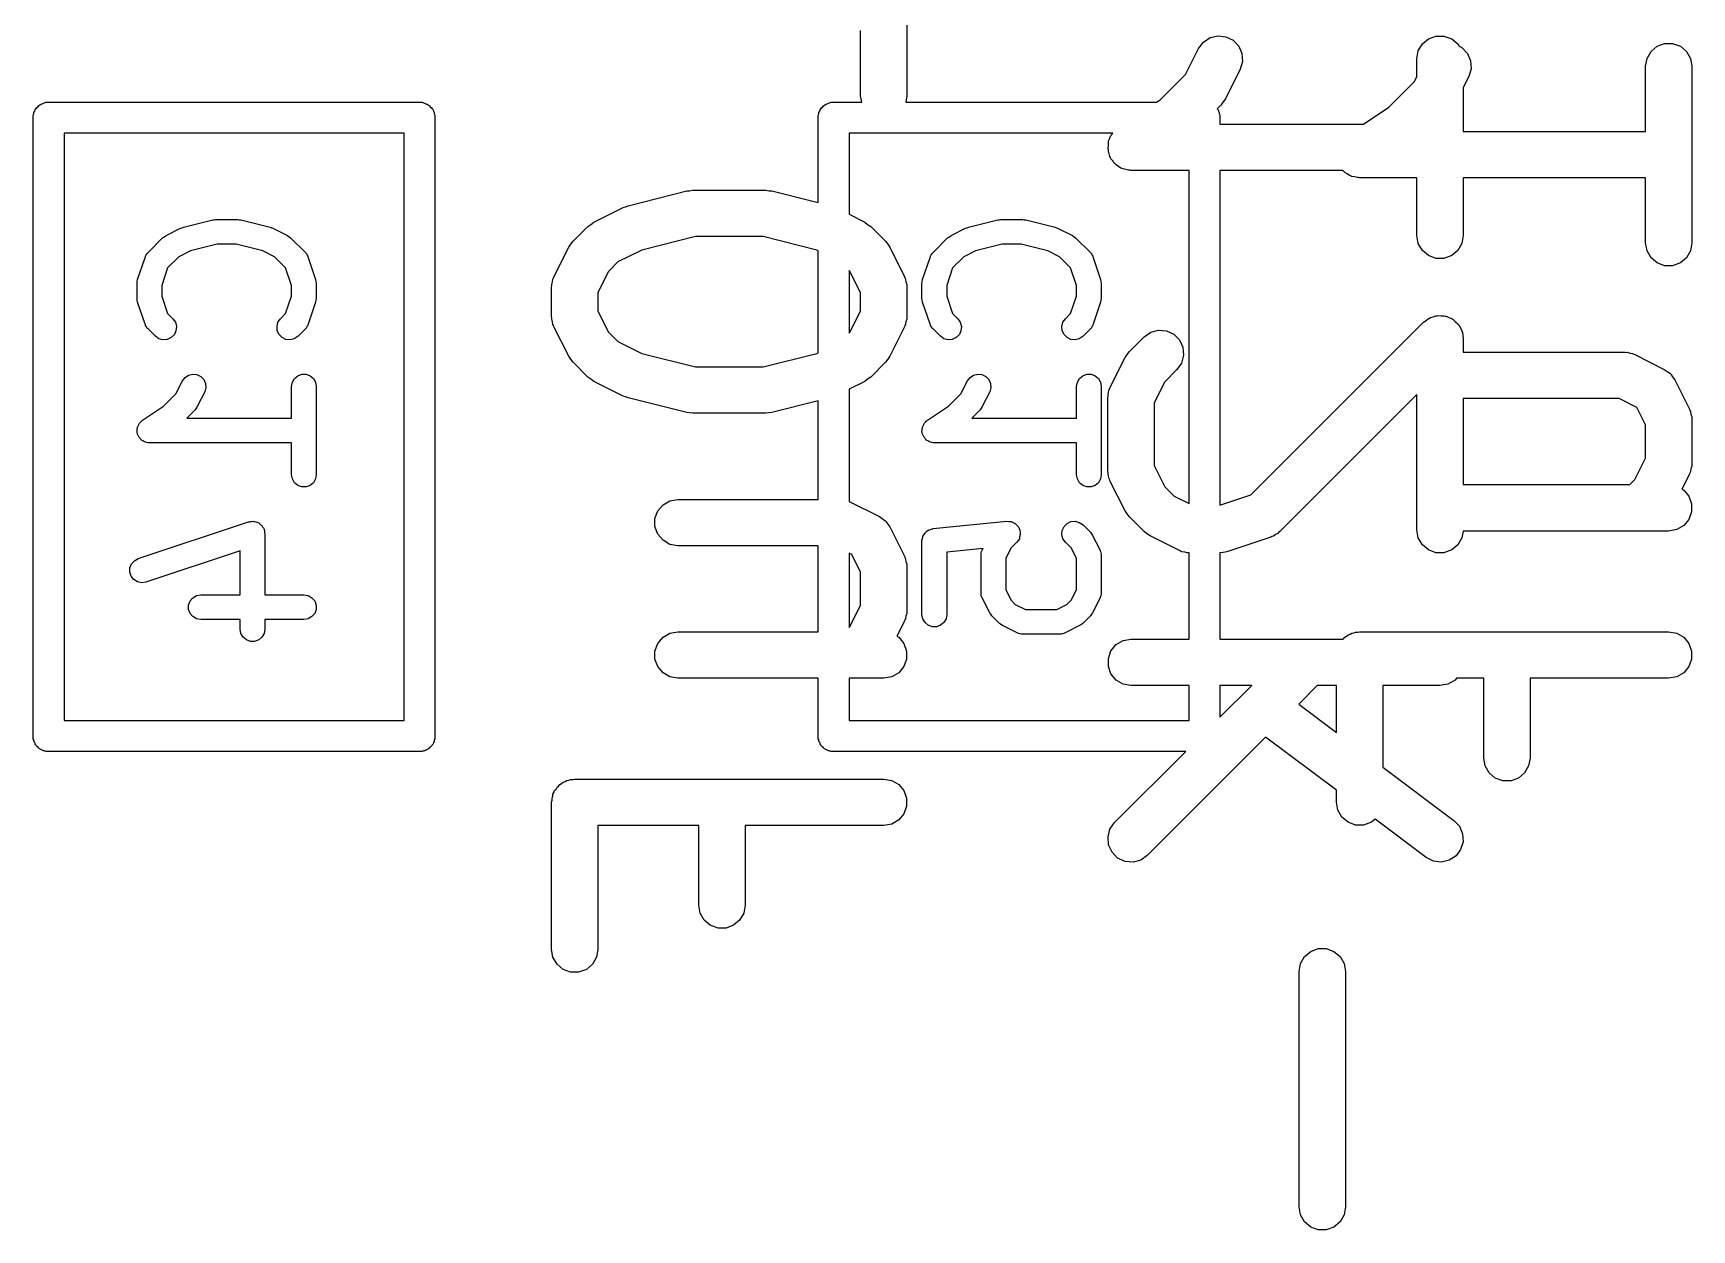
# Model space of a CAD drawing. Extents: x 109.2 to 170.1, y -93 to -55.4.
# Drawn here: x 130.16 to 135.53, y -76.77 to -72.89 of the extents above; entities that cross this region are included whole.
import ezdxf

# ---------------------------------------------------------------- set-up
doc = ezdxf.new("R2010")
doc.units = 0
doc.header["$MEASUREMENT"] = 0
doc.layers.add('BLACK', color=7, linetype='CONTINUOUS')

msp = doc.modelspace()

# ---------------------------------------------------------------- linework, layer by layer
at = {"layer": 'BLACK', "linetype": 'CONTINUOUS'}
for p, q in [((132.987, -72.5251), (132.987, -73.0966)), ((132.837, -73.0966), (132.837, -72.8859)), ((133.931, -72.944), (133.947, -72.9231)), ((133.947, -72.9231), (133.968, -72.9087)), ((133.968, -72.9087), (133.994, -72.9027)), ((133.994, -72.9027), (134.019, -72.9056)), ((134.019, -72.9056), (134.043, -72.9173)), ((134.043, -72.9173), (134.061, -72.9362)), ((134.061, -72.9362), (134.071, -72.9601)), ((134.642, -72.9519), (134.655, -72.9293)), ((134.655, -72.9293), (134.675, -72.9126)), ((134.675, -72.9126), (134.699, -72.9037)), ((134.699, -72.9037), (134.725, -72.9037)), ((134.725, -72.9037), (134.75, -72.9126)), ((134.75, -72.9126), (134.77, -72.9293)), ((134.77, -72.9293), (134.774, -72.9368)), ((134.774, -72.9368), (134.783, -72.9411)), ((135.395, -72.9531), (135.415, -72.9364)), ((135.415, -72.9364), (135.439, -72.9275)), ((135.439, -72.9275), (135.465, -72.9275)), ((135.465, -72.9275), (135.49, -72.9364)), ((135.49, -72.9364), (135.51, -72.9531)), ((133.889, -73.0283), (133.931, -72.944)), ((134.073, -72.9861), (134.065, -73.0111)), ((134.071, -72.9601), (134.073, -72.9861)), ((134.637, -72.9775), (134.642, -72.9519)), ((134.637, -73.0351), (134.637, -72.9775)), ((134.783, -72.9411), (134.801, -72.96)), ((134.801, -72.96), (134.811, -72.9839)), ((134.811, -72.9839), (134.813, -73.0099)), ((135.377, -73.0013), (135.382, -72.9757)), ((135.382, -72.9757), (135.395, -72.9531)), ((135.51, -72.9531), (135.523, -72.9757)), ((135.523, -72.9757), (135.527, -73.0013)), ((133.807, -73.1097), (133.889, -73.0283)), ((134.065, -73.0111), (134.018, -73.1063)), ((134.629, -73.0521), (134.637, -73.0351)), ((134.805, -73.0349), (134.787, -73.0705)), ((134.813, -73.0099), (134.805, -73.0349)), ((135.377, -73.212), (135.377, -73.0013)), ((135.527, -73.0013), (135.527, -73.5728)), ((132.841, -73.118), (132.837, -73.0966)), ((132.987, -73.0966), (132.984, -73.118)), ((134.547, -73.1335), (134.629, -73.0521)), ((134.787, -73.0705), (134.787, -73.212)), ((130.162, -73.1506), (130.165, -73.1468)), ((130.162, -73.155), (130.162, -73.1506)), ((130.165, -73.1468), (130.166, -73.1426)), ((130.166, -73.1426), (130.169, -73.1392)), ((130.169, -73.1392), (130.171, -73.1354)), ((130.171, -73.1354), (130.175, -73.1325)), ((130.175, -73.1325), (130.177, -73.1291)), ((130.177, -73.1291), (130.181, -73.1269)), ((130.181, -73.1269), (130.185, -73.124)), ((130.185, -73.124), (130.189, -73.1225)), ((130.189, -73.1225), (130.193, -73.1203)), ((130.193, -73.1203), (130.197, -73.1195)), ((130.197, -73.1195), (130.201, -73.118)), ((130.201, -73.118), (131.419, -73.118)), ((131.419, -73.118), (131.423, -73.1195)), ((131.423, -73.1195), (131.427, -73.1203)), ((131.427, -73.1203), (131.431, -73.1225)), ((131.431, -73.1225), (131.435, -73.124)), ((131.435, -73.124), (131.439, -73.1269)), ((131.439, -73.1269), (131.443, -73.1291)), ((131.443, -73.1291), (131.445, -73.1325)), ((131.445, -73.1325), (131.449, -73.1354)), ((131.449, -73.1354), (131.451, -73.1392)), ((131.451, -73.1392), (131.454, -73.1426)), ((131.454, -73.1426), (131.455, -73.1468)), ((131.455, -73.1468), (131.458, -73.1506)), ((131.458, -73.1506), (131.458, -73.155)), ((132.702, -73.1506), (132.705, -73.1468)), ((132.702, -73.155), (132.702, -73.1506)), ((132.705, -73.1468), (132.706, -73.1426)), ((132.706, -73.1426), (132.709, -73.1392)), ((132.709, -73.1392), (132.711, -73.1354)), ((132.711, -73.1354), (132.715, -73.1325)), ((132.715, -73.1325), (132.717, -73.1291)), ((132.717, -73.1291), (132.721, -73.1269)), ((132.721, -73.1269), (132.725, -73.124)), ((132.725, -73.124), (132.729, -73.1225)), ((132.729, -73.1225), (132.733, -73.1203)), ((132.733, -73.1203), (132.737, -73.1195)), ((132.737, -73.1195), (132.741, -73.118)), ((132.741, -73.118), (132.841, -73.118)), ((132.984, -73.118), (133.795, -73.118)), ((133.795, -73.118), (133.807, -73.1097)), ((134.004, -73.1258), (133.991, -73.1386)), ((133.991, -73.1386), (133.991, -73.1392)), ((133.991, -73.1392), (133.994, -73.1426)), ((133.994, -73.1426), (133.995, -73.1468)), ((133.995, -73.1468), (133.998, -73.1506)), ((133.998, -73.1506), (133.998, -73.155)), ((134.01, -73.116), (134.004, -73.1258)), ((134.018, -73.1063), (134.01, -73.116)), ((134.465, -73.1882), (134.547, -73.1335)), ((130.16, -73.1592), (130.162, -73.155)), ((130.16, -73.1636), (130.16, -73.1592)), ((130.16, -75.1592), (130.16, -73.1636)), ((131.458, -73.155), (131.46, -73.1592)), ((131.46, -73.1592), (131.46, -75.1768)), ((132.7, -73.1592), (132.702, -73.155)), ((132.7, -73.4424), (132.7, -73.1592)), ((133.998, -73.155), (134, -73.1592)), ((134, -73.1592), (134, -73.1882)), ((134, -73.1882), (134.465, -73.1882)), ((130.26, -73.218), (130.26, -75.118)), ((131.36, -73.218), (130.26, -73.218)), ((131.36, -75.118), (131.36, -73.218)), ((132.8, -73.218), (132.8, -73.4803)), ((133.653, -73.218), (132.8, -73.218)), ((133.638, -73.2681), (133.639, -73.2592)), ((133.639, -73.2502), (133.64, -73.2463)), ((133.639, -73.2592), (133.639, -73.2502)), ((133.64, -73.2422), (133.644, -73.2342)), ((133.64, -73.2463), (133.64, -73.2422)), ((133.644, -73.2342), (133.647, -73.2257)), ((133.647, -73.2257), (133.65, -73.2226)), ((133.65, -73.2226), (133.652, -73.2188)), ((133.652, -73.2188), (133.653, -73.218)), ((134.787, -73.212), (135.377, -73.212)), ((133.639, -73.2721), (133.638, -73.2681)), ((133.639, -73.2763), (133.639, -73.2721)), ((133.642, -73.2847), (133.639, -73.2763)), ((133.644, -73.2934), (133.642, -73.2847)), ((133.646, -73.2968), (133.644, -73.2934)), ((133.647, -73.3007), (133.646, -73.2968)), ((133.653, -73.3076), (133.647, -73.3007)), ((133.658, -73.315), (133.653, -73.3076)), ((133.661, -73.3175), (133.658, -73.315)), ((133.664, -73.3207), (133.661, -73.3175)), ((133.672, -73.3252), (133.664, -73.3207)), ((133.679, -73.3305), (133.672, -73.3252)), ((133.683, -73.3316), (133.679, -73.3305)), ((133.687, -73.3337), (133.683, -73.3316)), ((133.696, -73.3353), (133.687, -73.3337)), ((133.704, -73.3378), (133.696, -73.3353)), ((133.708, -73.3375), (133.704, -73.3378)), ((133.712, -73.3382), (133.708, -73.3375)), ((133.9, -73.3382), (133.712, -73.3382)), ((133.9, -74.4161), (133.9, -73.3382)), ((134.398, -73.3382), (134, -73.3382)), ((134, -73.3382), (134, -74.4216)), ((134.398, -73.3389), (134.398, -73.3382)), ((134.401, -73.3413), (134.398, -73.3389)), ((134.404, -73.3445), (134.401, -73.3413)), ((134.412, -73.349), (134.404, -73.3445)), ((134.419, -73.3543), (134.412, -73.349)), ((134.423, -73.3554), (134.419, -73.3543)), ((134.427, -73.3575), (134.423, -73.3554)), ((134.436, -73.3591), (134.427, -73.3575)), ((134.444, -73.3616), (134.436, -73.3591)), ((134.448, -73.3613), (134.444, -73.3616)), ((134.452, -73.362), (134.448, -73.3613)), ((134.637, -73.362), (134.452, -73.362)), ((134.637, -73.549), (134.637, -73.362)), ((135.377, -73.362), (134.787, -73.362)), ((134.787, -73.362), (134.787, -73.549)), ((135.377, -73.5728), (135.377, -73.362)), ((132.085, -73.4524), (132.275, -73.4048)), ((132.275, -73.4048), (132.284, -73.4041)), ((132.284, -73.4041), (132.293, -73.4025)), ((132.293, -73.4025), (132.531, -73.4025)), ((132.531, -73.4025), (132.54, -73.4041)), ((132.54, -73.4041), (132.55, -73.4048)), ((132.55, -73.4048), (132.7, -73.4424)), ((131.974, -73.5057), (132.069, -73.4581)), ((132.069, -73.4581), (132.077, -73.4557)), ((132.077, -73.4557), (132.085, -73.4524)), ((130.59, -73.5489), (130.637, -73.5251)), ((130.637, -73.5251), (130.642, -73.5238)), ((130.642, -73.5238), (130.646, -73.5221)), ((130.646, -73.5221), (130.741, -73.4982)), ((130.741, -73.4982), (130.746, -73.4979)), ((130.746, -73.4979), (130.75, -73.497)), ((130.75, -73.497), (130.822, -73.497)), ((130.822, -73.497), (130.827, -73.4979)), ((130.827, -73.4979), (130.832, -73.4982)), ((130.832, -73.4982), (130.927, -73.5221)), ((130.927, -73.5221), (130.931, -73.5238)), ((130.931, -73.5238), (130.935, -73.5251)), ((130.935, -73.5251), (130.983, -73.5489)), ((131.907, -73.5673), (131.955, -73.5197)), ((131.955, -73.5197), (131.964, -73.5128)), ((131.964, -73.5128), (131.974, -73.5057)), ((132.8, -73.4803), (132.851, -73.5057)), ((132.851, -73.5057), (132.86, -73.5128)), ((132.86, -73.5128), (132.87, -73.5197)), ((132.87, -73.5197), (132.918, -73.5673)), ((133.13, -73.5489), (133.177, -73.5251)), ((133.177, -73.5251), (133.182, -73.5238)), ((133.182, -73.5238), (133.186, -73.5221)), ((133.186, -73.5221), (133.281, -73.4982)), ((133.281, -73.4982), (133.286, -73.4979)), ((133.286, -73.4979), (133.29, -73.497)), ((133.29, -73.497), (133.362, -73.497)), ((133.362, -73.497), (133.367, -73.4979)), ((133.367, -73.4979), (133.372, -73.4982)), ((133.372, -73.4982), (133.467, -73.5221)), ((133.467, -73.5221), (133.471, -73.5238)), ((133.471, -73.5238), (133.475, -73.5251)), ((133.475, -73.5251), (133.523, -73.5489)), ((130.532, -73.604), (130.579, -73.5564)), ((130.579, -73.5564), (130.585, -73.5527)), ((130.585, -73.5527), (130.59, -73.5489)), ((130.755, -73.577), (130.669, -73.5986)), ((130.817, -73.577), (130.755, -73.577)), ((130.903, -73.5986), (130.817, -73.577)), ((130.983, -73.5489), (130.988, -73.5527)), ((130.988, -73.5527), (130.993, -73.5564)), ((130.993, -73.5564), (131.041, -73.604)), ((131.893, -73.5868), (131.9, -73.5772)), ((131.9, -73.5772), (131.907, -73.5673)), ((132.303, -73.5525), (132.129, -73.5959)), ((132.522, -73.5525), (132.303, -73.5525)), ((132.696, -73.5959), (132.522, -73.5525)), ((132.918, -73.5673), (132.925, -73.5772)), ((132.925, -73.5772), (132.932, -73.5868)), ((133.072, -73.604), (133.119, -73.5564)), ((133.119, -73.5564), (133.125, -73.5527)), ((133.125, -73.5527), (133.13, -73.5489)), ((133.295, -73.577), (133.209, -73.5986)), ((133.357, -73.577), (133.295, -73.577)), ((133.443, -73.5986), (133.357, -73.577)), ((133.523, -73.5489), (133.528, -73.5527)), ((133.528, -73.5527), (133.533, -73.5564)), ((133.533, -73.5564), (133.581, -73.604)), ((134.642, -73.5746), (134.637, -73.549)), ((134.655, -73.5972), (134.642, -73.5746)), ((134.783, -73.5746), (134.77, -73.5972)), ((134.787, -73.549), (134.783, -73.5746)), ((135.382, -73.5984), (135.377, -73.5728)), ((135.527, -73.5728), (135.523, -73.5984)), ((130.498, -73.6911), (130.522, -73.6196)), ((130.522, -73.6196), (130.523, -73.6176)), ((130.523, -73.6176), (130.524, -73.6154)), ((130.524, -73.6154), (130.526, -73.6115)), ((130.526, -73.6115), (130.529, -73.6074)), ((130.529, -73.6074), (130.53, -73.6059)), ((130.53, -73.6059), (130.532, -73.604)), ((130.631, -73.6175), (130.595, -73.6539)), ((130.669, -73.5986), (130.631, -73.6175)), ((130.941, -73.6175), (130.903, -73.5986)), ((130.977, -73.6539), (130.941, -73.6175)), ((131.041, -73.604), (131.042, -73.6059)), ((131.042, -73.6059), (131.044, -73.6074)), ((131.044, -73.6074), (131.046, -73.6115)), ((131.046, -73.6115), (131.049, -73.6154)), ((131.049, -73.6154), (131.049, -73.6176)), ((131.049, -73.6176), (131.05, -73.6196)), ((131.05, -73.6196), (131.074, -73.6911)), ((131.845, -73.6821), (131.893, -73.5868)), ((132.052, -73.6344), (132.022, -73.6648)), ((132.129, -73.5959), (132.052, -73.6344)), ((132.7, -73.598), (132.696, -73.5959)), ((132.7, -73.9284), (132.7, -73.598)), ((132.932, -73.5868), (132.979, -73.6821)), ((133.038, -73.6911), (133.062, -73.6196)), ((133.062, -73.6196), (133.063, -73.6176)), ((133.063, -73.6176), (133.064, -73.6154)), ((133.064, -73.6154), (133.066, -73.6115)), ((133.066, -73.6115), (133.069, -73.6074)), ((133.069, -73.6074), (133.07, -73.6059)), ((133.07, -73.6059), (133.072, -73.604)), ((133.171, -73.6175), (133.135, -73.6539)), ((133.209, -73.5986), (133.171, -73.6175)), ((133.481, -73.6175), (133.443, -73.5986)), ((133.517, -73.6539), (133.481, -73.6175)), ((133.581, -73.604), (133.582, -73.6059)), ((133.582, -73.6059), (133.584, -73.6074)), ((133.584, -73.6074), (133.586, -73.6115)), ((133.586, -73.6115), (133.589, -73.6154)), ((133.589, -73.6154), (133.589, -73.6176)), ((133.589, -73.6176), (133.59, -73.6196)), ((133.59, -73.6196), (133.614, -73.6911)), ((134.675, -73.6139), (134.655, -73.5972)), ((134.699, -73.6228), (134.675, -73.6139)), ((134.725, -73.6228), (134.699, -73.6228)), ((134.75, -73.6139), (134.725, -73.6228)), ((134.77, -73.5972), (134.75, -73.6139)), ((135.395, -73.621), (135.382, -73.5984)), ((135.415, -73.6377), (135.395, -73.621)), ((135.51, -73.621), (135.49, -73.6377)), ((135.523, -73.5984), (135.51, -73.621)), ((130.595, -73.6539), (130.576, -73.7102)), ((130.996, -73.7102), (130.977, -73.6539)), ((131.842, -73.69), (131.844, -73.6862)), ((131.844, -73.6862), (131.845, -73.6821)), ((132.022, -73.6648), (131.987, -73.7333)), ((132.803, -73.6648), (132.8, -73.6617)), ((132.8, -73.6617), (132.8, -73.8648)), ((132.837, -73.7333), (132.803, -73.6648)), ((132.979, -73.6821), (132.981, -73.6862)), ((132.981, -73.6862), (132.983, -73.69)), ((133.135, -73.6539), (133.116, -73.7102)), ((133.536, -73.7102), (133.517, -73.6539)), ((135.439, -73.6466), (135.415, -73.6377)), ((135.465, -73.6466), (135.439, -73.6466)), ((135.49, -73.6377), (135.465, -73.6466)), ((130.496, -73.7037), (130.497, -73.6974)), ((130.496, -73.7513), (130.496, -73.7037)), ((130.497, -73.6974), (130.498, -73.6911)), ((130.576, -73.7102), (130.576, -73.7448)), ((130.996, -73.7448), (130.996, -73.7102)), ((131.074, -73.6911), (131.075, -73.6974)), ((131.075, -73.6974), (131.076, -73.7037)), ((131.076, -73.7037), (131.076, -73.7513)), ((131.837, -73.7156), (131.838, -73.7114)), ((131.837, -73.8109), (131.837, -73.7156)), ((131.838, -73.707), (131.84, -73.6986)), ((131.838, -73.7114), (131.838, -73.707)), ((131.84, -73.6986), (131.842, -73.69)), ((131.987, -73.7333), (131.987, -73.7932)), ((132.837, -73.7932), (132.837, -73.7333)), ((132.983, -73.69), (132.984, -73.6986)), ((132.984, -73.6986), (132.987, -73.707)), ((132.987, -73.707), (132.987, -73.7114)), ((132.987, -73.7114), (132.987, -73.7156)), ((132.987, -73.7156), (132.987, -73.8109)), ((133.036, -73.7037), (133.037, -73.6974)), ((133.036, -73.7513), (133.036, -73.7037)), ((133.037, -73.6974), (133.038, -73.6911)), ((133.116, -73.7102), (133.116, -73.7448)), ((133.536, -73.7448), (133.536, -73.7102)), ((133.614, -73.6911), (133.615, -73.6974)), ((133.615, -73.6974), (133.616, -73.7037)), ((133.616, -73.7037), (133.616, -73.7513)), ((130.497, -73.7577), (130.496, -73.7513)), ((130.498, -73.764), (130.497, -73.7577)), ((130.522, -73.8354), (130.498, -73.764)), ((130.576, -73.7448), (130.595, -73.8012)), ((130.977, -73.8012), (130.996, -73.7448)), ((131.074, -73.764), (131.05, -73.8354)), ((131.075, -73.7577), (131.074, -73.764)), ((131.076, -73.7513), (131.075, -73.7577)), ((131.987, -73.7932), (132.022, -73.8617)), ((132.803, -73.8617), (132.837, -73.7932)), ((133.037, -73.7577), (133.036, -73.7513)), ((133.038, -73.764), (133.037, -73.7577)), ((133.062, -73.8354), (133.038, -73.764)), ((133.116, -73.7448), (133.135, -73.8012)), ((133.517, -73.8012), (133.536, -73.7448)), ((133.614, -73.764), (133.59, -73.8354)), ((133.615, -73.7577), (133.614, -73.764)), ((133.616, -73.7513), (133.615, -73.7577)), ((130.523, -73.8374), (130.522, -73.8354)), ((130.524, -73.8397), (130.523, -73.8374)), ((130.526, -73.8435), (130.524, -73.8397)), ((130.529, -73.8476), (130.526, -73.8435)), ((130.53, -73.8492), (130.529, -73.8476)), ((130.532, -73.851), (130.53, -73.8492)), ((130.595, -73.8012), (130.612, -73.8183)), ((130.612, -73.8183), (130.62, -73.8297)), ((130.62, -73.8297), (130.624, -73.8431)), ((130.624, -73.8431), (130.622, -73.8569)), ((130.949, -73.8431), (130.952, -73.8297)), ((130.95, -73.8569), (130.949, -73.8431)), ((130.952, -73.8297), (130.96, -73.8183)), ((130.96, -73.8183), (130.977, -73.8012)), ((131.042, -73.8492), (131.041, -73.851)), ((131.044, -73.8476), (131.042, -73.8492)), ((131.046, -73.8435), (131.044, -73.8476)), ((131.049, -73.8397), (131.046, -73.8435)), ((131.05, -73.8354), (131.049, -73.8374)), ((131.049, -73.8374), (131.049, -73.8397)), ((131.838, -73.8151), (131.837, -73.8109)), ((131.838, -73.8194), (131.838, -73.8151)), ((131.84, -73.8279), (131.838, -73.8194)), ((131.842, -73.8365), (131.84, -73.8279)), ((131.844, -73.8403), (131.842, -73.8365)), ((131.845, -73.8444), (131.844, -73.8403)), ((131.893, -73.9396), (131.845, -73.8444)), ((132.979, -73.8444), (132.932, -73.9396)), ((132.981, -73.8403), (132.979, -73.8444)), ((132.983, -73.8365), (132.981, -73.8403)), ((132.984, -73.8279), (132.983, -73.8365)), ((132.987, -73.8194), (132.984, -73.8279)), ((132.987, -73.8109), (132.987, -73.8151)), ((132.987, -73.8151), (132.987, -73.8194)), ((133.063, -73.8374), (133.062, -73.8354)), ((133.064, -73.8397), (133.063, -73.8374)), ((133.066, -73.8435), (133.064, -73.8397)), ((133.069, -73.8476), (133.066, -73.8435)), ((133.07, -73.8492), (133.069, -73.8476)), ((133.072, -73.851), (133.07, -73.8492)), ((133.135, -73.8012), (133.152, -73.8183)), ((133.152, -73.8183), (133.16, -73.8297)), ((133.16, -73.8297), (133.164, -73.8431)), ((133.164, -73.8431), (133.162, -73.8569)), ((133.489, -73.8431), (133.492, -73.8297)), ((133.49, -73.8569), (133.489, -73.8431)), ((133.492, -73.8297), (133.5, -73.8183)), ((133.5, -73.8183), (133.517, -73.8012)), ((133.582, -73.8492), (133.581, -73.851)), ((133.584, -73.8476), (133.582, -73.8492)), ((133.586, -73.8435), (133.584, -73.8476)), ((133.589, -73.8397), (133.586, -73.8435)), ((133.59, -73.8354), (133.589, -73.8374)), ((133.589, -73.8374), (133.589, -73.8397)), ((134.1, -74.3882), (134.659, -73.8293)), ((134.659, -73.8293), (134.667, -73.8236)), ((134.667, -73.8236), (134.675, -73.8173)), ((134.675, -73.8173), (134.678, -73.8162)), ((134.678, -73.8162), (134.681, -73.8143)), ((134.681, -73.8143), (134.69, -73.8118)), ((134.69, -73.8118), (134.699, -73.8084)), ((134.699, -73.8084), (134.703, -73.8084)), ((134.703, -73.8084), (134.706, -73.8076)), ((134.706, -73.8076), (134.716, -73.8084)), ((134.716, -73.8084), (134.725, -73.8084)), ((134.725, -73.8084), (134.729, -73.8096)), ((134.729, -73.8096), (134.732, -73.8098)), ((134.732, -73.8098), (134.741, -73.814)), ((134.741, -73.814), (134.75, -73.8173)), ((134.75, -73.8173), (134.752, -73.8195)), ((134.752, -73.8195), (134.755, -73.8208)), ((134.755, -73.8208), (134.762, -73.8278)), ((134.762, -73.8278), (134.77, -73.8341)), ((134.77, -73.8341), (134.771, -73.8369)), ((134.771, -73.8369), (134.774, -73.8393)), ((134.774, -73.8393), (134.778, -73.8482)), ((134.778, -73.8482), (134.783, -73.8566)), ((130.556, -73.8749), (130.532, -73.851)), ((130.567, -73.8828), (130.556, -73.8749)), ((130.58, -73.8864), (130.567, -73.8828)), ((130.594, -73.8852), (130.58, -73.8864)), ((130.607, -73.8793), (130.594, -73.8852)), ((130.617, -73.8695), (130.607, -73.8793)), ((130.622, -73.8569), (130.617, -73.8695)), ((130.956, -73.8695), (130.95, -73.8569)), ((130.966, -73.8793), (130.956, -73.8695)), ((130.978, -73.8852), (130.966, -73.8793)), ((130.992, -73.8864), (130.978, -73.8852)), ((131.005, -73.8828), (130.992, -73.8864)), ((131.017, -73.8749), (131.005, -73.8828)), ((131.041, -73.851), (131.017, -73.8749)), ((132.022, -73.8617), (132.052, -73.8921)), ((132.052, -73.8921), (132.129, -73.9306)), ((132.8, -73.8648), (132.803, -73.8617)), ((133.096, -73.8749), (133.072, -73.851)), ((133.107, -73.8828), (133.096, -73.8749)), ((133.12, -73.8864), (133.107, -73.8828)), ((133.134, -73.8852), (133.12, -73.8864)), ((133.147, -73.8793), (133.134, -73.8852)), ((133.157, -73.8695), (133.147, -73.8793)), ((133.162, -73.8569), (133.157, -73.8695)), ((133.496, -73.8695), (133.49, -73.8569)), ((133.506, -73.8793), (133.496, -73.8695)), ((133.518, -73.8852), (133.506, -73.8793)), ((133.532, -73.8864), (133.518, -73.8852)), ((133.545, -73.8828), (133.532, -73.8864)), ((133.557, -73.8749), (133.545, -73.8828)), ((133.581, -73.851), (133.557, -73.8749)), ((133.707, -73.9245), (133.755, -73.8769)), ((133.755, -73.8769), (133.776, -73.8619)), ((133.776, -73.8619), (133.801, -73.8552)), ((133.801, -73.8552), (133.827, -73.8575)), ((133.827, -73.8575), (133.851, -73.8685)), ((133.851, -73.8685), (133.869, -73.8869)), ((133.869, -73.8869), (133.88, -73.9105)), ((134.783, -73.8566), (134.783, -73.8599)), ((134.783, -73.8599), (134.785, -73.8629)), ((134.785, -73.8629), (134.786, -73.8726)), ((134.786, -73.8726), (134.787, -73.8823)), ((134.787, -73.8823), (134.787, -73.9263)), ((131.9, -73.9493), (131.893, -73.9396)), ((131.907, -73.9591), (131.9, -73.9493)), ((132.129, -73.9306), (132.303, -73.974)), ((132.522, -73.974), (132.696, -73.9306)), ((132.696, -73.9306), (132.7, -73.9284)), ((132.925, -73.9493), (132.918, -73.9591)), ((132.932, -73.9396), (132.925, -73.9493)), ((133.645, -74.0392), (133.693, -73.944)), ((133.693, -73.944), (133.7, -73.9343)), ((133.7, -73.9343), (133.707, -73.9245)), ((133.882, -73.9364), (133.876, -73.9616)), ((133.88, -73.9105), (133.882, -73.9364)), ((134.787, -73.9263), (135.31, -73.9263)), ((135.31, -73.9263), (135.314, -73.9271)), ((135.314, -73.9271), (135.318, -73.9268)), ((135.318, -73.9268), (135.327, -73.9293)), ((135.327, -73.9293), (135.335, -73.9309)), ((135.335, -73.9309), (135.339, -73.933)), ((135.339, -73.933), (135.343, -73.9343)), ((135.343, -73.9343), (135.438, -73.9819)), ((130.643, -74.0192), (130.652, -74.008)), ((130.652, -74.008), (130.663, -74.0003)), ((130.663, -74.0003), (130.677, -73.9971)), ((130.677, -73.9971), (130.69, -73.9987)), ((130.69, -73.9987), (130.703, -74.0049)), ((130.703, -74.0049), (130.712, -74.015)), ((131.006, -74.0113), (131.016, -74.0024)), ((131.016, -74.0024), (131.029, -73.9977)), ((131.029, -73.9977), (131.043, -73.9977)), ((131.043, -73.9977), (131.056, -74.0024)), ((131.056, -74.0024), (131.067, -74.0113)), ((131.955, -74.0067), (131.907, -73.9591)), ((131.964, -74.0136), (131.955, -74.0067)), ((132.303, -73.974), (132.522, -73.974)), ((132.87, -74.0067), (132.86, -74.0136)), ((132.918, -73.9591), (132.87, -74.0067)), ((133.183, -74.0192), (133.192, -74.008)), ((133.192, -74.008), (133.203, -74.0003)), ((133.203, -74.0003), (133.217, -73.9971)), ((133.217, -73.9971), (133.23, -73.9987)), ((133.23, -73.9987), (133.243, -74.0049)), ((133.243, -74.0049), (133.252, -74.015)), ((133.546, -74.0113), (133.556, -74.0024)), ((133.556, -74.0024), (133.569, -73.9977)), ((133.569, -73.9977), (133.583, -73.9977)), ((133.583, -73.9977), (133.596, -74.0024)), ((133.596, -74.0024), (133.607, -74.0113)), ((133.861, -73.9829), (133.822, -74.0219)), ((133.876, -73.9616), (133.861, -73.9829)), ((135.438, -73.9819), (135.447, -73.9884)), ((135.447, -73.9884), (135.456, -73.9945)), ((135.456, -73.9945), (135.458, -73.9962)), ((135.458, -73.9962), (135.459, -73.9974)), ((135.459, -73.9974), (135.465, -74.0066)), ((135.465, -74.0066), (135.472, -74.0154)), ((130.582, -74.1012), (130.622, -74.061)), ((130.622, -74.061), (130.643, -74.0192)), ((130.715, -74.0549), (130.691, -74.1026)), ((130.712, -74.015), (130.718, -74.0278)), ((130.719, -74.0416), (130.715, -74.0549)), ((130.718, -74.0278), (130.719, -74.0416)), ((130.996, -74.037), (130.999, -74.0234)), ((130.996, -74.1399), (130.996, -74.037)), ((130.999, -74.0234), (131.006, -74.0113)), ((131.067, -74.0113), (131.074, -74.0234)), ((131.074, -74.0234), (131.076, -74.037)), ((131.076, -74.037), (131.076, -74.3228)), ((131.974, -74.0208), (131.964, -74.0136)), ((132.069, -74.0684), (131.974, -74.0208)), ((132.851, -74.0208), (132.8, -74.0461)), ((132.8, -74.0461), (132.8, -74.4095)), ((132.86, -74.0136), (132.851, -74.0208)), ((133.122, -74.1012), (133.162, -74.061)), ((133.162, -74.061), (133.183, -74.0192)), ((133.255, -74.0549), (133.231, -74.1026)), ((133.252, -74.015), (133.258, -74.0278)), ((133.259, -74.0416), (133.255, -74.0549)), ((133.258, -74.0278), (133.259, -74.0416)), ((133.536, -74.037), (133.539, -74.0234)), ((133.536, -74.1399), (133.536, -74.037)), ((133.539, -74.0234), (133.546, -74.0113)), ((133.607, -74.0113), (133.614, -74.0234)), ((133.614, -74.0234), (133.616, -74.037)), ((133.616, -74.037), (133.616, -74.3228)), ((133.638, -74.0642), (133.64, -74.0558)), ((133.638, -74.0685), (133.638, -74.0642)), ((133.64, -74.0558), (133.642, -74.0471)), ((133.642, -74.0471), (133.644, -74.0434)), ((133.644, -74.0434), (133.645, -74.0392)), ((133.822, -74.0219), (133.787, -74.0905)), ((134.637, -74.0634), (134.194, -74.5067)), ((134.637, -74.5013), (134.637, -74.0634)), ((135.472, -74.0154), (135.519, -74.1106)), ((130.514, -74.1466), (130.582, -74.1012)), ((130.684, -74.113), (130.657, -74.1399)), ((130.687, -74.1077), (130.684, -74.113)), ((130.691, -74.1026), (130.687, -74.1077)), ((132.077, -74.0708), (132.069, -74.0684)), ((132.085, -74.0741), (132.077, -74.0708)), ((132.275, -74.1217), (132.085, -74.0741)), ((132.7, -74.0841), (132.55, -74.1217)), ((132.7, -74.4025), (132.7, -74.0841)), ((133.054, -74.1466), (133.122, -74.1012)), ((133.224, -74.113), (133.197, -74.1399)), ((133.227, -74.1077), (133.224, -74.113)), ((133.231, -74.1026), (133.227, -74.1077)), ((133.637, -74.0728), (133.638, -74.0685)), ((133.637, -74.3109), (133.637, -74.0728)), ((133.787, -74.0905), (133.787, -74.2932)), ((134.787, -74.0763), (134.787, -74.3549)), ((135.292, -74.0763), (134.787, -74.0763)), ((135.349, -74.1049), (135.292, -74.0763)), ((135.377, -74.1619), (135.349, -74.1049)), ((135.519, -74.1106), (135.521, -74.1148)), ((135.521, -74.1148), (135.523, -74.1185)), ((130.497, -74.173), (130.498, -74.1709)), ((130.498, -74.1687), (130.5, -74.1644)), ((130.498, -74.1709), (130.498, -74.1687)), ((130.5, -74.1644), (130.502, -74.1599)), ((130.502, -74.1599), (130.503, -74.1582)), ((130.503, -74.1582), (130.504, -74.1562)), ((130.504, -74.1562), (130.507, -74.1529)), ((130.507, -74.1529), (130.51, -74.1493)), ((130.51, -74.1493), (130.512, -74.1482)), ((130.512, -74.1482), (130.514, -74.1466)), ((130.657, -74.1399), (130.996, -74.1399)), ((132.284, -74.1224), (132.275, -74.1217)), ((132.293, -74.124), (132.284, -74.1224)), ((132.531, -74.124), (132.293, -74.124)), ((132.54, -74.1224), (132.531, -74.124)), ((132.55, -74.1217), (132.54, -74.1224)), ((133.037, -74.173), (133.038, -74.1709)), ((133.038, -74.1687), (133.04, -74.1644)), ((133.038, -74.1709), (133.038, -74.1687)), ((133.04, -74.1644), (133.042, -74.1599)), ((133.042, -74.1599), (133.043, -74.1582)), ((133.043, -74.1582), (133.044, -74.1562)), ((133.044, -74.1562), (133.047, -74.1529)), ((133.047, -74.1529), (133.05, -74.1493)), ((133.05, -74.1493), (133.052, -74.1482)), ((133.052, -74.1482), (133.054, -74.1466)), ((133.197, -74.1399), (133.536, -74.1399)), ((135.377, -74.2693), (135.377, -74.1619)), ((135.523, -74.1185), (135.524, -74.1272)), ((135.524, -74.1272), (135.527, -74.1356)), ((135.527, -74.1356), (135.527, -74.1399)), ((135.527, -74.1399), (135.527, -74.1442)), ((135.527, -74.1442), (135.527, -74.287)), ((130.496, -74.1825), (130.497, -74.1777)), ((130.497, -74.1846), (130.496, -74.1825)), ((130.497, -74.1777), (130.497, -74.173)), ((130.497, -74.1868), (130.497, -74.1846)), ((130.498, -74.1913), (130.497, -74.1868)), ((130.5, -74.196), (130.498, -74.1913)), ((130.501, -74.1978), (130.5, -74.196)), ((130.502, -74.1999), (130.501, -74.1978)), ((130.505, -74.2036), (130.502, -74.1999)), ((130.507, -74.2075), (130.505, -74.2036)), ((130.509, -74.2088), (130.507, -74.2075)), ((130.51, -74.2105), (130.509, -74.2088)), ((130.515, -74.2129), (130.51, -74.2105)), ((130.518, -74.2158), (130.515, -74.2129)), ((130.521, -74.2164), (130.518, -74.2158)), ((130.523, -74.2175), (130.521, -74.2164)), ((130.527, -74.2183), (130.523, -74.2175)), ((130.532, -74.2197), (130.527, -74.2183)), ((130.534, -74.2195), (130.532, -74.2197)), ((130.536, -74.2199), (130.534, -74.2195)), ((130.996, -74.2199), (130.536, -74.2199)), ((130.996, -74.3228), (130.996, -74.2199)), ((133.036, -74.1825), (133.037, -74.1777)), ((133.037, -74.1846), (133.036, -74.1825)), ((133.037, -74.1777), (133.037, -74.173)), ((133.037, -74.1868), (133.037, -74.1846)), ((133.038, -74.1913), (133.037, -74.1868)), ((133.04, -74.196), (133.038, -74.1913)), ((133.041, -74.1978), (133.04, -74.196)), ((133.042, -74.1999), (133.041, -74.1978)), ((133.045, -74.2036), (133.042, -74.1999)), ((133.047, -74.2075), (133.045, -74.2036)), ((133.049, -74.2088), (133.047, -74.2075)), ((133.05, -74.2105), (133.049, -74.2088)), ((133.055, -74.2129), (133.05, -74.2105)), ((133.058, -74.2158), (133.055, -74.2129)), ((133.061, -74.2164), (133.058, -74.2158)), ((133.063, -74.2175), (133.061, -74.2164)), ((133.067, -74.2183), (133.063, -74.2175)), ((133.072, -74.2197), (133.067, -74.2183)), ((133.074, -74.2195), (133.072, -74.2197)), ((133.076, -74.2199), (133.074, -74.2195)), ((133.536, -74.2199), (133.076, -74.2199)), ((133.536, -74.3228), (133.536, -74.2199)), ((135.343, -74.3379), (135.377, -74.2693)), ((130.999, -74.3364), (130.996, -74.3228)), ((131.076, -74.3228), (131.074, -74.3364)), ((133.539, -74.3364), (133.536, -74.3228)), ((133.616, -74.3228), (133.614, -74.3364)), ((133.638, -74.3151), (133.637, -74.3109)), ((133.638, -74.3194), (133.638, -74.3151)), ((133.64, -74.3279), (133.638, -74.3194)), ((133.642, -74.3365), (133.64, -74.3279)), ((133.787, -74.2932), (133.822, -74.3617)), ((135.519, -74.3206), (135.495, -74.3693)), ((135.521, -74.3164), (135.519, -74.3206)), ((135.523, -74.3127), (135.521, -74.3164)), ((135.524, -74.304), (135.523, -74.3127)), ((135.527, -74.2956), (135.524, -74.304)), ((135.527, -74.287), (135.527, -74.2913)), ((135.527, -74.2913), (135.527, -74.2956)), ((131.006, -74.3485), (130.999, -74.3364)), ((131.016, -74.3574), (131.006, -74.3485)), ((131.029, -74.3622), (131.016, -74.3574)), ((131.043, -74.3622), (131.029, -74.3622)), ((131.056, -74.3574), (131.043, -74.3622)), ((131.067, -74.3485), (131.056, -74.3574)), ((131.074, -74.3364), (131.067, -74.3485)), ((133.546, -74.3485), (133.539, -74.3364)), ((133.556, -74.3574), (133.546, -74.3485)), ((133.569, -74.3622), (133.556, -74.3574)), ((133.583, -74.3622), (133.569, -74.3622)), ((133.596, -74.3574), (133.583, -74.3622)), ((133.607, -74.3485), (133.596, -74.3574)), ((133.614, -74.3364), (133.607, -74.3485)), ((133.644, -74.3403), (133.642, -74.3365)), ((133.645, -74.3444), (133.644, -74.3403)), ((133.693, -74.4396), (133.645, -74.3444)), ((133.822, -74.3617), (133.852, -74.3921)), ((134.787, -74.3549), (135.326, -74.3549)), ((135.326, -74.3549), (135.343, -74.3379)), ((135.495, -74.3693), (135.501, -74.3725)), ((135.501, -74.3725), (135.517, -74.3924)), ((132.172, -74.4645), (132.181, -74.44)), ((132.181, -74.44), (132.198, -74.4201)), ((132.198, -74.4201), (132.22, -74.407)), ((132.22, -74.407), (132.246, -74.4025)), ((132.246, -74.4025), (132.7, -74.4025)), ((132.8, -74.4095), (132.803, -74.4104)), ((132.803, -74.4104), (132.898, -74.4581)), ((133.7, -74.4493), (133.693, -74.4396)), ((133.852, -74.3921), (133.9, -74.4161)), ((134, -74.4216), (134.1, -74.3882)), ((135.517, -74.3924), (135.526, -74.4169)), ((135.526, -74.4169), (135.526, -74.4429)), ((130.5, -74.5943), (130.857, -74.4753)), ((130.857, -74.4753), (130.86, -74.4749)), ((130.86, -74.4749), (130.863, -74.4738)), ((130.863, -74.4738), (130.867, -74.4738)), ((130.867, -74.4738), (130.871, -74.4733)), ((130.871, -74.4733), (130.874, -74.4738)), ((130.874, -74.4738), (130.876, -74.4738)), ((130.876, -74.4738), (130.88, -74.4752)), ((130.88, -74.4752), (130.884, -74.476)), ((130.884, -74.476), (130.887, -74.4776)), ((130.887, -74.4776), (130.89, -74.4786)), ((130.89, -74.4786), (130.893, -74.4812)), ((130.893, -74.4812), (130.896, -74.4833)), ((130.896, -74.4833), (130.898, -74.4856)), ((130.898, -74.4856), (130.9, -74.4875)), ((130.9, -74.4875), (130.902, -74.491)), ((130.902, -74.491), (130.905, -74.4942)), ((132.172, -74.4905), (132.172, -74.4645)), ((132.181, -74.515), (132.172, -74.4905)), ((132.898, -74.4581), (132.907, -74.4646)), ((132.907, -74.4646), (132.916, -74.4707)), ((132.916, -74.4707), (132.918, -74.4723)), ((132.918, -74.4723), (132.919, -74.4736)), ((132.919, -74.4736), (132.925, -74.4828)), ((132.925, -74.4828), (132.932, -74.4916)), ((132.932, -74.4916), (132.979, -74.5868)), ((133.072, -74.4972), (133.31, -74.4734)), ((133.31, -74.4734), (133.311, -74.4735)), ((133.311, -74.4735), (133.311, -74.4734)), ((133.311, -74.4734), (133.317, -74.474)), ((133.317, -74.474), (133.324, -74.4745)), ((133.324, -74.4745), (133.324, -74.4746)), ((133.324, -74.4746), (133.325, -74.4746)), ((133.325, -74.4746), (133.331, -74.4774)), ((133.331, -74.4774), (133.337, -74.4802)), ((133.337, -74.4802), (133.337, -74.4804)), ((133.337, -74.4804), (133.337, -74.4805)), ((133.337, -74.4805), (133.342, -74.4852)), ((133.342, -74.4852), (133.347, -74.4899)), ((133.347, -74.4899), (133.347, -74.4901)), ((133.347, -74.4901), (133.347, -74.4903)), ((133.347, -74.4903), (133.35, -74.4964)), ((133.49, -74.5029), (133.496, -74.4903)), ((133.496, -74.4903), (133.506, -74.4805)), ((133.506, -74.4805), (133.518, -74.4746)), ((133.518, -74.4746), (133.532, -74.4734)), ((133.532, -74.4734), (133.545, -74.477)), ((133.545, -74.477), (133.557, -74.485)), ((133.557, -74.485), (133.581, -74.5088)), ((133.707, -74.4591), (133.7, -74.4493)), ((133.755, -74.5067), (133.707, -74.4591)), ((135.501, -74.4874), (135.478, -74.5004)), ((135.517, -74.4674), (135.501, -74.4874)), ((135.526, -74.4429), (135.517, -74.4674)), ((130.905, -74.4942), (130.906, -74.497)), ((130.906, -74.497), (130.907, -74.4996)), ((130.907, -74.4996), (130.908, -74.5035)), ((130.908, -74.5035), (130.909, -74.5074)), ((130.909, -74.5074), (130.909, -74.5103)), ((130.909, -74.5103), (130.91, -74.5132)), ((130.91, -74.5132), (130.91, -74.7113)), ((132.198, -74.535), (132.181, -74.515)), ((132.22, -74.548), (132.198, -74.535)), ((133.036, -74.5341), (133.038, -74.5288)), ((133.036, -74.5356), (133.036, -74.5341)), ((133.036, -74.537), (133.036, -74.5356)), ((133.036, -74.7751), (133.036, -74.537)), ((133.038, -74.5288), (133.039, -74.5234)), ((133.039, -74.5221), (133.04, -74.5206)), ((133.039, -74.5234), (133.039, -74.5221)), ((133.04, -74.5206), (133.043, -74.5161)), ((133.043, -74.5161), (133.046, -74.5113)), ((133.046, -74.5113), (133.047, -74.5104)), ((133.047, -74.5104), (133.048, -74.5091)), ((133.048, -74.5091), (133.052, -74.5059)), ((133.052, -74.5059), (133.056, -74.5024)), ((133.056, -74.5024), (133.058, -74.5019)), ((133.058, -74.5019), (133.059, -74.501)), ((133.059, -74.501), (133.064, -74.4995)), ((133.064, -74.4995), (133.069, -74.4977)), ((133.069, -74.4977), (133.071, -74.4977)), ((133.071, -74.4977), (133.072, -74.4972)), ((133.343, -74.5415), (133.323, -74.5607)), ((133.347, -74.5356), (133.343, -74.5412)), ((133.343, -74.5412), (133.343, -74.5413)), ((133.343, -74.5413), (133.343, -74.5415)), ((133.351, -74.5301), (133.347, -74.5356)), ((133.35, -74.4964), (133.353, -74.5024)), ((133.352, -74.5233), (133.351, -74.5297)), ((133.351, -74.5297), (133.351, -74.5299)), ((133.351, -74.5299), (133.351, -74.5301)), ((133.354, -74.5167), (133.352, -74.5233)), ((133.353, -74.5024), (133.353, -74.5027)), ((133.353, -74.5027), (133.353, -74.5029)), ((133.353, -74.5029), (133.354, -74.5096)), ((133.354, -74.5096), (133.354, -74.5162)), ((133.354, -74.5162), (133.354, -74.5165)), ((133.354, -74.5165), (133.354, -74.5167)), ((133.489, -74.5167), (133.49, -74.5029)), ((133.492, -74.5301), (133.489, -74.5167)), ((133.5, -74.5415), (133.492, -74.5301)), ((133.52, -74.5607), (133.5, -74.5415)), ((133.581, -74.5088), (133.584, -74.514)), ((133.584, -74.514), (133.588, -74.5192)), ((133.588, -74.5192), (133.612, -74.5668)), ((133.764, -74.5136), (133.755, -74.5067)), ((133.774, -74.5208), (133.764, -74.5136)), ((133.869, -74.5684), (133.774, -74.5208)), ((134.165, -74.5249), (134.022, -74.5725)), ((134.168, -74.5228), (134.165, -74.5249)), ((134.173, -74.5217), (134.168, -74.5228)), ((134.18, -74.5166), (134.173, -74.5217)), ((134.188, -74.5125), (134.18, -74.5166)), ((134.19, -74.5092), (134.188, -74.5125)), ((134.194, -74.5067), (134.19, -74.5092)), ((134.642, -74.527), (134.637, -74.5013)), ((134.655, -74.5495), (134.642, -74.527)), ((134.783, -74.527), (134.77, -74.5495)), ((134.787, -74.5049), (134.783, -74.527)), ((135.452, -74.5049), (134.787, -74.5049)), ((135.478, -74.5004), (135.452, -74.5049)), ((130.478, -74.6113), (130.488, -74.601)), ((130.488, -74.601), (130.5, -74.5943)), ((130.83, -74.5687), (130.525, -74.6702)), ((130.83, -74.7113), (130.83, -74.5687)), ((132.246, -74.5525), (132.22, -74.548)), ((132.7, -74.5525), (132.246, -74.5525)), ((132.7, -74.8311), (132.7, -74.5525)), ((132.809, -74.581), (132.8, -74.5766)), ((132.8, -74.5766), (132.8, -74.8172)), ((132.837, -74.6381), (132.809, -74.581)), ((132.979, -74.5868), (132.981, -74.591)), ((132.981, -74.591), (132.983, -74.5947)), ((132.983, -74.5947), (132.984, -74.6034)), ((133.234, -74.5615), (133.116, -74.5732)), ((133.116, -74.5732), (133.116, -74.7751)), ((133.227, -74.5801), (133.228, -74.5756)), ((133.227, -74.5824), (133.227, -74.5801)), ((133.227, -74.5847), (133.227, -74.5824)), ((133.227, -74.7037), (133.227, -74.5847)), ((133.228, -74.5756), (133.229, -74.571)), ((133.229, -74.571), (133.23, -74.569)), ((133.23, -74.569), (133.231, -74.5668)), ((133.231, -74.5668), (133.234, -74.5615)), ((133.323, -74.5607), (133.307, -74.5941)), ((133.307, -74.5941), (133.307, -74.6943)), ((133.536, -74.5941), (133.52, -74.5607)), ((133.536, -74.6943), (133.536, -74.5941)), ((133.612, -74.5668), (133.613, -74.569)), ((133.613, -74.569), (133.614, -74.571)), ((133.614, -74.571), (133.615, -74.5756)), ((133.615, -74.5756), (133.616, -74.5801)), ((133.616, -74.5801), (133.616, -74.5824)), ((133.616, -74.5824), (133.616, -74.5847)), ((133.616, -74.5847), (133.616, -74.7037)), ((133.873, -74.5696), (133.869, -74.5684)), ((133.877, -74.5718), (133.873, -74.5696)), ((133.886, -74.5733), (133.877, -74.5718)), ((133.894, -74.5758), (133.886, -74.5733)), ((133.899, -74.5756), (133.894, -74.5758)), ((133.9, -74.5758), (133.899, -74.5756)), ((133.9, -74.8549), (133.9, -74.5758)), ((134.01, -74.5742), (134, -74.576)), ((134, -74.576), (134, -74.8549)), ((134.022, -74.5725), (134.01, -74.5742)), ((134.675, -74.5663), (134.655, -74.5495)), ((134.699, -74.5752), (134.675, -74.5663)), ((134.725, -74.5752), (134.699, -74.5752)), ((134.75, -74.5663), (134.725, -74.5752)), ((134.77, -74.5495), (134.75, -74.5663)), ((130.473, -74.6243), (130.478, -74.6113)), ((130.473, -74.6382), (130.473, -74.6243)), ((130.477, -74.6513), (130.473, -74.6382)), ((130.486, -74.6622), (130.477, -74.6513)), ((132.837, -74.7455), (132.837, -74.6381)), ((132.984, -74.6034), (132.987, -74.6118)), ((132.987, -74.6118), (132.987, -74.6161)), ((132.987, -74.6161), (132.987, -74.6204)), ((132.987, -74.6204), (132.987, -74.7632)), ((130.498, -74.6695), (130.486, -74.6622)), ((130.511, -74.6723), (130.498, -74.6695)), ((130.525, -74.6702), (130.511, -74.6723)), ((133.227, -74.706), (133.227, -74.7037)), ((133.227, -74.7083), (133.227, -74.706)), ((133.228, -74.7128), (133.227, -74.7083)), ((133.307, -74.6943), (133.323, -74.7276)), ((133.52, -74.7276), (133.536, -74.6943)), ((133.616, -74.7083), (133.615, -74.7128)), ((133.616, -74.7037), (133.616, -74.706)), ((133.616, -74.706), (133.616, -74.7083)), ((130.663, -74.7444), (130.668, -74.7313)), ((130.663, -74.7583), (130.663, -74.7444)), ((130.668, -74.7713), (130.663, -74.7583)), ((130.668, -74.7313), (130.677, -74.7207)), ((130.677, -74.7207), (130.689, -74.7137)), ((130.689, -74.7137), (130.703, -74.7113)), ((130.703, -74.7113), (130.83, -74.7113)), ((130.91, -74.7113), (131.036, -74.7113)), ((131.036, -74.7113), (131.05, -74.7137)), ((131.05, -74.7137), (131.062, -74.7207)), ((131.062, -74.7207), (131.071, -74.7313)), ((131.071, -74.7313), (131.076, -74.7444)), ((131.076, -74.7583), (131.071, -74.7713)), ((131.076, -74.7444), (131.076, -74.7583)), ((132.803, -74.814), (132.837, -74.7455)), ((133.229, -74.7174), (133.228, -74.7128)), ((133.23, -74.7194), (133.229, -74.7174)), ((133.231, -74.7216), (133.23, -74.7194)), ((133.255, -74.7692), (133.231, -74.7216)), ((133.323, -74.7276), (133.338, -74.7423)), ((133.338, -74.7423), (133.371, -74.759)), ((133.371, -74.759), (133.472, -74.759)), ((133.472, -74.759), (133.505, -74.7423)), ((133.505, -74.7423), (133.52, -74.7276)), ((133.612, -74.7216), (133.588, -74.7692)), ((133.613, -74.7194), (133.612, -74.7216)), ((133.614, -74.7174), (133.613, -74.7194)), ((133.615, -74.7128), (133.614, -74.7174)), ((130.677, -74.782), (130.668, -74.7713)), ((130.689, -74.7889), (130.677, -74.782)), ((130.703, -74.7913), (130.689, -74.7889)), ((130.83, -74.7913), (130.703, -74.7913)), ((130.83, -74.8228), (130.83, -74.7913)), ((131.036, -74.7913), (130.91, -74.7913)), ((130.91, -74.7913), (130.91, -74.8228)), ((131.05, -74.7889), (131.036, -74.7913)), ((131.062, -74.782), (131.05, -74.7889)), ((131.071, -74.7713), (131.062, -74.782)), ((132.8, -74.8172), (132.803, -74.814)), ((132.979, -74.7968), (132.955, -74.8455)), ((132.981, -74.7926), (132.979, -74.7968)), ((132.983, -74.7889), (132.981, -74.7926)), ((132.984, -74.7802), (132.983, -74.7889)), ((132.987, -74.7718), (132.984, -74.7802)), ((132.987, -74.7632), (132.987, -74.7675)), ((132.987, -74.7675), (132.987, -74.7718)), ((133.039, -74.7888), (133.036, -74.7751)), ((133.046, -74.8009), (133.039, -74.7888)), ((133.056, -74.8098), (133.046, -74.8009)), ((133.069, -74.8145), (133.056, -74.8098)), ((133.083, -74.8145), (133.069, -74.8145)), ((133.096, -74.8098), (133.083, -74.8145)), ((133.107, -74.8009), (133.096, -74.8098)), ((133.114, -74.7888), (133.107, -74.8009)), ((133.116, -74.7751), (133.114, -74.7888)), ((133.259, -74.7744), (133.255, -74.7692)), ((133.262, -74.7796), (133.259, -74.7744)), ((133.286, -74.8034), (133.262, -74.7796)), ((133.291, -74.8071), (133.286, -74.8034)), ((133.296, -74.8109), (133.291, -74.8071)), ((133.344, -74.8347), (133.296, -74.8109)), ((133.546, -74.8109), (133.499, -74.8347)), ((133.552, -74.8071), (133.546, -74.8109)), ((133.557, -74.8034), (133.552, -74.8071)), ((133.581, -74.7796), (133.557, -74.8034)), ((133.584, -74.7744), (133.581, -74.7796)), ((133.588, -74.7692), (133.584, -74.7744)), ((130.832, -74.8364), (130.83, -74.8228)), ((130.839, -74.8485), (130.832, -74.8364)), ((130.85, -74.8574), (130.839, -74.8485)), ((130.863, -74.8622), (130.85, -74.8574)), ((130.876, -74.8622), (130.863, -74.8622)), ((130.89, -74.8574), (130.876, -74.8622)), ((130.9, -74.8485), (130.89, -74.8574)), ((130.907, -74.8364), (130.9, -74.8485)), ((130.91, -74.8228), (130.907, -74.8364)), ((132.172, -74.8931), (132.181, -74.8686)), ((132.181, -74.8686), (132.198, -74.8486)), ((132.198, -74.8486), (132.22, -74.8356)), ((132.22, -74.8356), (132.246, -74.8311)), ((132.246, -74.8311), (132.7, -74.8311)), ((132.955, -74.8455), (132.961, -74.8486)), ((132.961, -74.8486), (132.977, -74.8686)), ((132.977, -74.8686), (132.986, -74.8931)), ((133.346, -74.8354), (133.344, -74.8347)), ((133.348, -74.8365), (133.346, -74.8354)), ((133.353, -74.8374), (133.348, -74.8365)), ((133.357, -74.8387), (133.353, -74.8374)), ((133.36, -74.8386), (133.357, -74.8387)), ((133.362, -74.839), (133.36, -74.8386)), ((133.481, -74.839), (133.362, -74.839)), ((133.483, -74.8386), (133.481, -74.839)), ((133.486, -74.8387), (133.483, -74.8386)), ((133.49, -74.8374), (133.486, -74.8387)), ((133.495, -74.8365), (133.49, -74.8374)), ((133.497, -74.8354), (133.495, -74.8365)), ((133.499, -74.8347), (133.497, -74.8354)), ((133.664, -74.8725), (133.687, -74.8594)), ((133.687, -74.8594), (133.712, -74.8549)), ((133.712, -74.8549), (133.9, -74.8549)), ((134, -74.8549), (134.398, -74.8549)), ((134.398, -74.8549), (134.4, -74.8537)), ((134.4, -74.8537), (134.404, -74.8486)), ((134.404, -74.8486), (134.41, -74.8454)), ((134.41, -74.8454), (134.415, -74.8411)), ((134.415, -74.8411), (134.421, -74.8389)), ((134.421, -74.8389), (134.427, -74.8356)), ((134.427, -74.8356), (134.433, -74.8345)), ((134.433, -74.8345), (134.439, -74.8322)), ((134.439, -74.8322), (134.446, -74.8322)), ((134.446, -74.8322), (134.452, -74.8311)), ((134.452, -74.8311), (135.452, -74.8311)), ((135.452, -74.8311), (135.478, -74.8356)), ((135.478, -74.8356), (135.501, -74.8486)), ((135.501, -74.8486), (135.517, -74.8686)), ((135.517, -74.8686), (135.526, -74.8931)), ((132.172, -74.9191), (132.172, -74.8931)), ((132.181, -74.9436), (132.172, -74.9191)), ((132.986, -74.9191), (132.977, -74.9436)), ((132.986, -74.8931), (132.986, -74.9191)), ((133.639, -74.9169), (133.647, -74.8924)), ((133.639, -74.9429), (133.639, -74.9169)), ((133.647, -74.8924), (133.664, -74.8725)), ((135.526, -74.9191), (135.517, -74.9436)), ((135.526, -74.8931), (135.526, -74.9191)), ((132.198, -74.9635), (132.181, -74.9436)), ((132.22, -74.9766), (132.198, -74.9635)), ((132.246, -74.9811), (132.22, -74.9766)), ((132.938, -74.9766), (132.912, -74.9811)), ((132.961, -74.9635), (132.938, -74.9766)), ((132.977, -74.9436), (132.961, -74.9635)), ((133.647, -74.9674), (133.639, -74.9429)), ((133.664, -74.9874), (133.647, -74.9674)), ((135.478, -74.9766), (135.452, -74.9811)), ((135.501, -74.9635), (135.478, -74.9766)), ((135.517, -74.9436), (135.501, -74.9635)), ((132.7, -74.9811), (132.246, -74.9811)), ((132.7, -75.1592), (132.7, -74.9811)), ((132.912, -74.9811), (132.8, -74.9811)), ((132.8, -74.9811), (132.8, -75.118)), ((133.687, -75.0004), (133.664, -74.9874)), ((133.712, -75.0049), (133.687, -75.0004)), ((133.9, -75.0049), (133.712, -75.0049)), ((133.9, -75.118), (133.9, -75.0049)), ((134, -75.0049), (134, -75.1076)), ((134, -75.1076), (134.103, -75.0049)), ((134.103, -75.0049), (134, -75.0049)), ((134.315, -75.0049), (134.255, -75.0646)), ((134.377, -75.0049), (134.315, -75.0049)), ((134.377, -75.1563), (134.377, -75.0049)), ((134.712, -75.0049), (134.527, -75.0049)), ((134.527, -75.0049), (134.527, -75.2688)), ((134.738, -75.0004), (134.712, -75.0049)), ((134.761, -74.9874), (134.738, -75.0004)), ((134.766, -74.9811), (134.761, -74.9874)), ((134.854, -74.9811), (134.766, -74.9811)), ((134.854, -75.2394), (134.854, -74.9811)), ((135.452, -74.9811), (135.004, -74.9811)), ((135.004, -74.9811), (135.004, -75.2394)), ((134.255, -75.0646), (134.377, -75.1563)), ((130.26, -75.118), (131.36, -75.118)), ((132.8, -75.118), (133.9, -75.118)), ((130.16, -75.1768), (130.16, -75.1592)), ((130.16, -75.1592), (130.16, -75.1592)), ((130.162, -75.181), (130.16, -75.1768)), ((130.162, -75.1854), (130.162, -75.181)), ((130.165, -75.1892), (130.162, -75.1854)), ((130.166, -75.1934), (130.165, -75.1892)), ((131.455, -75.1892), (131.454, -75.1934)), ((131.458, -75.1854), (131.455, -75.1892)), ((131.46, -75.1768), (131.458, -75.181)), ((131.458, -75.181), (131.458, -75.1854)), ((132.7, -75.1768), (132.7, -75.1592)), ((132.7, -75.1592), (132.7, -75.1592)), ((132.702, -75.181), (132.7, -75.1768)), ((132.702, -75.1854), (132.702, -75.181)), ((132.705, -75.1892), (132.702, -75.1854)), ((132.706, -75.1934), (132.705, -75.1892)), ((134.148, -75.1718), (133.765, -75.5544)), ((134.377, -75.3438), (134.148, -75.1718)), ((130.169, -75.1968), (130.166, -75.1934)), ((130.171, -75.2006), (130.169, -75.1968)), ((130.175, -75.2035), (130.171, -75.2006)), ((130.177, -75.2069), (130.175, -75.2035)), ((130.181, -75.2091), (130.177, -75.2069)), ((130.185, -75.212), (130.181, -75.2091)), ((130.189, -75.2135), (130.185, -75.212)), ((130.193, -75.2157), (130.189, -75.2135)), ((130.197, -75.2165), (130.193, -75.2157)), ((130.201, -75.218), (130.197, -75.2165)), ((131.419, -75.218), (130.201, -75.218)), ((131.423, -75.2165), (131.419, -75.218)), ((131.427, -75.2157), (131.423, -75.2165)), ((131.431, -75.2135), (131.427, -75.2157)), ((131.435, -75.212), (131.431, -75.2135)), ((131.439, -75.2091), (131.435, -75.212)), ((131.443, -75.2069), (131.439, -75.2091)), ((131.445, -75.2035), (131.443, -75.2069)), ((131.449, -75.2006), (131.445, -75.2035)), ((131.451, -75.1968), (131.449, -75.2006)), ((131.454, -75.1934), (131.451, -75.1968)), ((132.709, -75.1968), (132.706, -75.1934)), ((132.711, -75.2006), (132.709, -75.1968)), ((132.715, -75.2035), (132.711, -75.2006)), ((132.717, -75.2069), (132.715, -75.2035)), ((132.721, -75.2091), (132.717, -75.2069)), ((132.725, -75.212), (132.721, -75.2091)), ((132.729, -75.2135), (132.725, -75.212)), ((132.733, -75.2157), (132.729, -75.2135)), ((132.737, -75.2165), (132.733, -75.2157)), ((132.741, -75.218), (132.737, -75.2165)), ((133.89, -75.218), (132.741, -75.218)), ((133.659, -75.4483), (133.89, -75.218)), ((134.858, -75.2651), (134.854, -75.2394)), ((135.004, -75.2394), (134.999, -75.2651)), ((134.527, -75.2688), (134.757, -75.4413)), ((134.871, -75.2876), (134.858, -75.2651)), ((134.891, -75.3044), (134.871, -75.2876)), ((134.986, -75.2876), (134.966, -75.3044)), ((134.999, -75.2651), (134.986, -75.2876)), ((131.842, -75.3566), (131.845, -75.351)), ((131.845, -75.351), (131.847, -75.3448)), ((131.847, -75.3448), (131.852, -75.3398)), ((131.852, -75.3398), (131.855, -75.3341)), ((131.855, -75.3341), (131.86, -75.3299)), ((131.86, -75.3299), (131.864, -75.3248)), ((131.864, -75.3248), (131.87, -75.3216)), ((131.87, -75.3216), (131.875, -75.3173)), ((131.875, -75.3173), (131.881, -75.3151)), ((131.881, -75.3151), (131.887, -75.3118)), ((131.887, -75.3118), (131.893, -75.3107)), ((131.893, -75.3107), (131.899, -75.3084)), ((131.899, -75.3084), (131.906, -75.3084)), ((131.906, -75.3084), (131.912, -75.3073)), ((131.912, -75.3073), (132.912, -75.3073)), ((132.912, -75.3073), (132.938, -75.3118)), ((132.938, -75.3118), (132.961, -75.3248)), ((132.961, -75.3248), (132.977, -75.3448)), ((132.977, -75.3448), (132.986, -75.3693)), ((134.377, -75.3823), (134.377, -75.3438)), ((134.916, -75.3133), (134.891, -75.3044)), ((134.942, -75.3133), (134.916, -75.3133)), ((134.966, -75.3044), (134.942, -75.3133)), ((131.837, -75.3823), (131.839, -75.3758)), ((131.837, -75.8585), (131.837, -75.3823)), ((131.839, -75.3693), (131.841, -75.3631)), ((131.839, -75.3758), (131.839, -75.3693)), ((131.841, -75.3631), (131.842, -75.3566)), ((132.986, -75.3953), (132.977, -75.4198)), ((132.986, -75.3693), (132.986, -75.3953)), ((134.382, -75.4079), (134.377, -75.3823)), ((132.314, -75.4573), (131.987, -75.4573)), ((131.987, -75.4573), (131.987, -75.8585)), ((132.314, -75.7156), (132.314, -75.4573)), ((132.912, -75.4573), (132.464, -75.4573)), ((132.464, -75.4573), (132.464, -75.7156)), ((132.938, -75.4528), (132.912, -75.4573)), ((132.961, -75.4397), (132.938, -75.4528)), ((132.977, -75.4198), (132.961, -75.4397)), ((133.644, -75.4696), (133.659, -75.4483)), ((134.395, -75.4305), (134.382, -75.4079)), ((134.415, -75.4472), (134.395, -75.4305)), ((134.439, -75.4561), (134.415, -75.4472)), ((134.465, -75.4561), (134.439, -75.4561)), ((134.49, -75.4472), (134.465, -75.4561)), ((134.502, -75.4372), (134.49, -75.4472)), ((134.667, -75.5613), (134.502, -75.4372)), ((134.757, -75.4413), (134.775, -75.4603)), ((133.638, -75.4948), (133.644, -75.4696)), ((133.64, -75.5207), (133.638, -75.4948)), ((134.775, -75.4603), (134.785, -75.4843)), ((134.787, -75.5103), (134.779, -75.5352)), ((134.785, -75.4843), (134.787, -75.5103)), ((133.651, -75.5444), (133.64, -75.5207)), ((133.669, -75.5628), (133.651, -75.5444)), ((133.693, -75.5738), (133.669, -75.5628)), ((133.765, -75.5544), (133.744, -75.5693)), ((134.691, -75.5731), (134.667, -75.5613)), ((134.764, -75.5561), (134.742, -75.5703)), ((134.779, -75.5352), (134.764, -75.5561)), ((133.719, -75.576), (133.693, -75.5738)), ((133.744, -75.5693), (133.719, -75.576)), ((134.716, -75.5762), (134.691, -75.5731)), ((134.742, -75.5703), (134.716, -75.5762)), ((132.318, -75.7413), (132.314, -75.7156)), ((132.464, -75.7156), (132.459, -75.7413)), ((132.331, -75.7638), (132.318, -75.7413)), ((132.351, -75.7806), (132.331, -75.7638)), ((132.376, -75.7895), (132.351, -75.7806)), ((132.426, -75.7806), (132.402, -75.7895)), ((132.446, -75.7638), (132.426, -75.7806)), ((132.459, -75.7413), (132.446, -75.7638)), ((132.402, -75.7895), (132.376, -75.7895)), ((131.842, -75.8841), (131.837, -75.8585)), ((131.855, -75.9067), (131.842, -75.8841)), ((131.983, -75.8841), (131.97, -75.9067)), ((131.987, -75.8585), (131.983, -75.8841)), ((134.261, -75.9043), (134.274, -75.8817)), ((134.274, -75.8817), (134.294, -75.865)), ((134.294, -75.865), (134.318, -75.856)), ((134.318, -75.856), (134.344, -75.856)), ((134.344, -75.856), (134.369, -75.865)), ((134.369, -75.865), (134.389, -75.8817)), ((134.389, -75.8817), (134.402, -75.9043)), ((131.875, -75.9234), (131.855, -75.9067)), ((131.899, -75.9323), (131.875, -75.9234)), ((131.925, -75.9323), (131.899, -75.9323)), ((131.95, -75.9234), (131.925, -75.9323)), ((131.97, -75.9067), (131.95, -75.9234)), ((134.256, -75.9299), (134.261, -75.9043)), ((134.256, -76.6918), (134.256, -75.9299)), ((134.402, -75.9043), (134.406, -75.9299)), ((134.406, -75.9299), (134.406, -76.6918)), ((134.261, -76.7175), (134.256, -76.6918)), ((134.406, -76.6918), (134.402, -76.7175)), ((134.274, -76.74), (134.261, -76.7175)), ((134.294, -76.7568), (134.274, -76.74)), ((134.389, -76.74), (134.369, -76.7568)), ((134.402, -76.7175), (134.389, -76.74)), ((134.318, -76.7657), (134.294, -76.7568)), ((134.344, -76.7657), (134.318, -76.7657)), ((134.369, -76.7568), (134.344, -76.7657))]:
    msp.add_line(p, q, dxfattribs=at)

doc.saveas('drawing.dxf')
